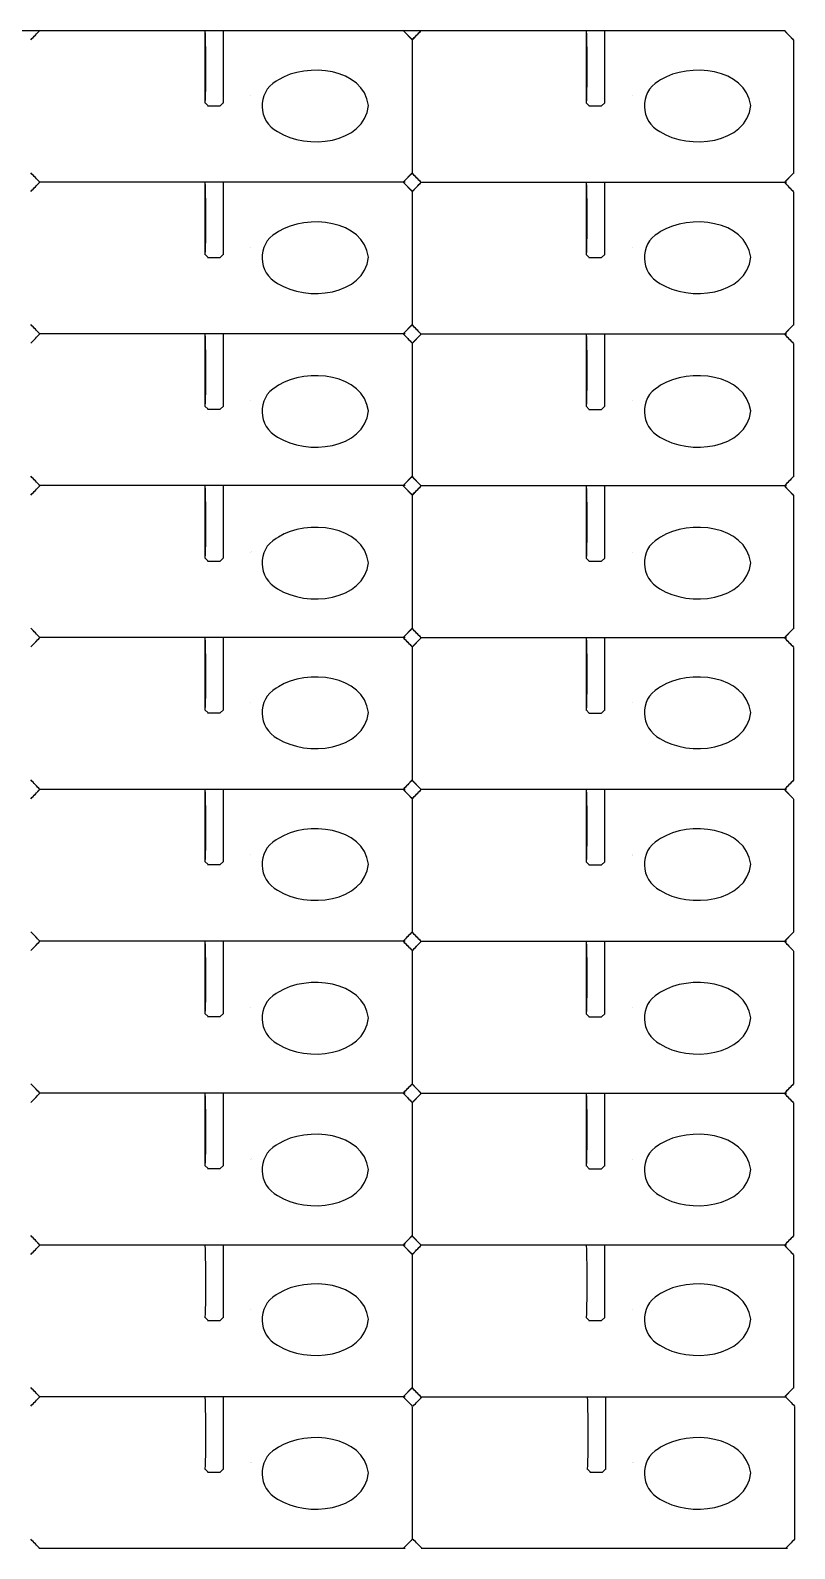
# Model space of a CAD drawing. Extents: x 0 to 600, y 0 to 397.
# Drawn here: x 399.7 to 599.6, y -0.1 to 397.1 of the extents above; entities that cross this region are included whole.
import ezdxf

# ---------------------------------------------------------------- set-up
doc = ezdxf.new("R2010")
doc.units = 0
doc.layers.add('Layer_1', color=7, linetype='CONTINUOUS')

msp = doc.modelspace()

# ---------------------------------------------------------------- linework, layer by layer
at = {"layer": 'Layer_1', "color": 1}
for p, q in [((2.56495, 397.046456), (596.894708, 397.067358)), ((399.743083, 394.662825), (402.164021, 397.127948)), ((497.152083, 397.127948), (499.573021, 394.662825)), ((445.3255, 378.231671), (446.127188, 377.414902)), ((449.344521, 377.414902), (450.148854, 378.231671)), ((402.164021, 357.39494), (399.743083, 359.860062)), ((499.573021, 359.860062), (497.152083, 357.39494)), ((497.694479, 357.39494), (401.894146, 357.39494)), ((399.743083, 76.898242), (402.164021, 79.363365)), ((497.152083, 79.363365), (499.573021, 76.898242)), ((499.488354, 76.837387), (501.909292, 79.30251)), ((499.573021, 76.81675), (499.573021, 42.013987)), ((596.894708, 79.302775), (599.318292, 76.837652)), ((599.318292, 76.75616), (599.318292, 41.953398)), ((445.3255, 60.467087), (446.127188, 59.650319)), ((449.344521, 59.650319), (450.148854, 60.467087)), ((545.070771, 60.406498), (545.872458, 59.589729)), ((549.089792, 59.589729), (549.891479, 60.406498)), ((402.164021, 39.630092), (399.743083, 42.095479)), ((499.573021, 42.095479), (497.152083, 39.630092)), ((501.909292, 39.569502), (499.488354, 42.034625)), ((599.318292, 42.034625), (596.894708, 39.569502)), ((497.694479, 39.630092), (401.894146, 39.630092)), ((597.437104, 39.569502), (501.636771, 39.569502))]:
    msp.add_line(p, q, dxfattribs=at)
at = {"layer": 'Layer_1', "color": 2}
for p, q in [((445.328146, 397.125302), (445.328146, 378.125308)), ((450.148854, 378.125308), (450.148854, 397.125302)), ((499.488354, 394.601971), (501.909292, 397.067094)), ((499.573021, 394.581333), (499.573021, 359.778571)), ((545.073417, 397.064448), (545.073417, 378.064719)), ((549.891479, 378.064719), (549.891479, 397.064712)), ((596.894708, 397.067358), (599.318292, 394.602235)), ((599.318292, 394.520744), (599.318292, 359.717981)), ((446.029292, 377.415167), (449.344521, 377.415167)), ((545.070771, 378.171081), (545.872458, 377.354312)), ((545.774563, 377.354312), (549.089792, 377.354312)), ((549.089792, 377.354312), (549.891479, 378.171081)), ((501.909292, 357.334085), (499.488354, 359.799208)), ((599.318292, 359.799208), (596.894708, 357.334085)), ((399.743083, 354.975325), (402.164021, 357.440448)), ((445.328146, 357.437802), (445.328146, 338.437808)), ((450.148854, 338.437808), (450.148854, 357.437802)), ((497.152083, 357.440448), (499.573021, 354.975325)), ((499.488354, 354.914471), (501.909292, 357.379594)), ((499.573021, 354.893833), (499.573021, 320.091124)), ((597.437104, 357.334085), (501.636771, 357.334085)), ((545.073417, 357.376948), (545.073417, 338.377219)), ((549.891479, 338.377219), (549.891479, 357.377212)), ((596.894708, 357.379858), (599.318292, 354.914735)), ((599.318292, 354.833244), (599.318292, 320.030428)), ((445.3255, 338.544171), (446.127188, 337.727402)), ((446.029292, 337.727667), (449.344521, 337.727667)), ((449.344521, 337.727402), (450.148854, 338.544171)), ((545.070771, 338.483581), (545.872458, 337.666812)), ((545.774563, 337.666812), (549.089792, 337.666812)), ((549.089792, 337.666812), (549.891479, 338.483581)), ((402.164021, 317.707307), (399.743083, 320.172483)), ((499.573021, 320.172483), (497.152083, 317.707334)), ((501.909292, 317.646612), (499.488354, 320.111788)), ((599.318292, 320.111788), (596.894708, 317.646612)), ((497.694479, 317.707307), (401.894146, 317.707307)), ((597.437104, 317.646612), (501.636771, 317.646612))]:
    msp.add_line(p, q, dxfattribs=at)
at = {"layer": 'Layer_1', "color": 4}
for p, q in [((464.521587, 384.176329), (463.960599, 383.801493)), ((564.534087, 384.176329), (563.973099, 383.801493)), ((457.244358, 380.096337), (457.244358, 380.096337)), ((557.256858, 380.096337), (557.256858, 380.096337)), ((464.521587, 344.488829), (463.960599, 344.113993)), ((564.534087, 344.488829), (563.973099, 344.113993)), ((457.244358, 340.408837), (457.244358, 340.408837)), ((557.256858, 340.408837), (557.256858, 340.408837)), ((464.521587, 304.272162), (463.960599, 303.897327)), ((564.534087, 304.272162), (563.973099, 303.897327)), ((457.244358, 300.19217), (457.244358, 300.19217)), ((557.256858, 300.19217), (557.256858, 300.19217)), ((445.328146, 278.009753), (445.328146, 259.009892)), ((450.148854, 259.009892), (450.148854, 278.009938)), ((497.152083, 278.012558), (499.573021, 275.547408)), ((499.488354, 275.486607), (501.909292, 277.951756)), ((499.573021, 275.465917), (499.573021, 240.663154)), ((545.073417, 277.949031), (545.073417, 258.949302)), ((549.891479, 258.949302), (549.891479, 277.949216)), ((596.894708, 277.951862), (599.318292, 275.486686)), ((599.318292, 275.405221), (599.318292, 240.602565)), ((464.521587, 264.584662), (463.960599, 264.209827)), ((564.534087, 264.584662), (563.973099, 264.209827)), ((446.029292, 258.299485), (449.344521, 258.299485)), ((449.344521, 258.299485), (450.148854, 259.116254)), ((457.244358, 260.50467), (457.244358, 260.50467)), ((457.424896, 260.83684), (457.424896, 260.83684)), ((545.070771, 259.055665), (545.872458, 258.238896)), ((545.774563, 258.238896), (549.089792, 258.238896)), ((549.089792, 258.238896), (549.891479, 259.055665)), ((557.256858, 260.50467), (557.256858, 260.50467)), ((501.909292, 238.218669), (499.488354, 240.683792)), ((599.318292, 240.683792), (596.894708, 238.218669)), ((399.743083, 235.83345), (402.164021, 238.298573)), ((445.328146, 238.295662), (445.328146, 219.295933)), ((450.148854, 219.295933), (450.148854, 238.295927)), ((497.152083, 238.298573), (499.573021, 235.83345)), ((499.488354, 235.772596), (501.909292, 238.237719)), ((499.573021, 235.751958), (499.573021, 200.949196)), ((597.437104, 238.218669), (501.636771, 238.218669)), ((545.073417, 238.235073), (545.073417, 219.235344)), ((549.891479, 219.235344), (549.891479, 238.235337)), ((596.894708, 238.237983), (599.318292, 235.77286)), ((599.318292, 235.691369), (599.318292, 200.888606)), ((464.521587, 225.426329), (463.960599, 225.051493)), ((564.534087, 225.426329), (563.973099, 225.051493)), ((445.3255, 219.402296), (446.127188, 218.585527)), ((446.029292, 218.585527), (449.344521, 218.585527)), ((449.344521, 218.585527), (450.148854, 219.402296)), ((457.244358, 221.346337), (457.244358, 221.346337)), ((545.070771, 219.341706), (545.872458, 218.524937)), ((545.774563, 218.524937), (549.089792, 218.524937)), ((549.089792, 218.524937), (549.891479, 219.341706)), ((557.256858, 221.346337), (557.256858, 221.346337)), ((402.164021, 198.565565), (399.743083, 201.030687)), ((499.573021, 201.030687), (497.152083, 198.565565)), ((501.909292, 198.50471), (499.488354, 200.969833)), ((599.318292, 200.969833), (596.894708, 198.50471)), ((497.694479, 198.565565), (401.894146, 198.565565)), ((597.437104, 198.50471), (501.636771, 198.50471)), ((464.521587, 185.738829), (463.960599, 185.363993)), ((564.534087, 185.738829), (563.973099, 185.363993)), ((457.244358, 181.658837), (457.244358, 181.658837)), ((557.256858, 181.658837), (557.256858, 181.658837)), ((464.521587, 145.522162), (463.960599, 145.147327)), ((564.534087, 145.522162), (563.973099, 145.147327)), ((457.244358, 141.44217), (457.244358, 141.44217)), ((557.256858, 141.44217), (557.256858, 141.44217)), ((464.521587, 105.834662), (463.960599, 105.459827)), ((564.534087, 105.834662), (563.973099, 105.459827)), ((457.244358, 101.75467), (457.244358, 101.75467)), ((557.256858, 101.75467), (557.256858, 101.75467)), ((464.521587, 66.676215), (463.960599, 66.301379)), ((564.534087, 66.676215), (563.973099, 66.301379)), ((457.244358, 62.596223), (457.244358, 62.596223)), ((557.256858, 62.596223), (557.256858, 62.596223)), ((464.521587, 26.459662), (463.960599, 26.084827)), ((564.534087, 26.459662), (563.973099, 26.084827)), ((457.244358, 22.37967), (457.244358, 22.37967)), ((557.256858, 22.37967), (557.256858, 22.37967))]:
    msp.add_line(p, q, dxfattribs=at)
at = {"layer": 'Layer_1', "color": 5}
for p, q in [((445.325791, 378.231761), (446.128325, 377.414947)), ((449.345315, 377.414947), (450.147849, 378.231761)), ((545.070004, 378.171063), (545.872538, 377.354249)), ((549.089527, 377.354249), (549.892061, 378.171063)), ((445.325791, 338.544261), (446.128325, 337.727447)), ((449.345315, 337.727447), (450.147849, 338.544261)), ((545.070004, 338.483563), (545.872538, 337.666749)), ((549.089527, 337.666749), (549.892061, 338.483563)), ((445.325791, 298.856761), (446.128325, 298.039947)), ((449.345315, 298.039947), (450.147849, 298.856761)), ((545.070004, 298.796063), (545.872538, 297.979249)), ((549.089527, 297.979249), (549.892061, 298.796063)), ((445.325791, 259.116331), (446.128325, 258.299517)), ((449.345315, 258.299517), (450.147849, 259.116331)), ((457.42389, 260.836911), (457.42389, 260.836911)), ((545.070004, 259.055633), (545.872538, 258.238819)), ((549.089527, 258.238819), (549.892061, 259.055633)), ((445.325791, 219.402373), (446.128325, 218.585559)), ((449.345315, 218.585559), (450.147849, 219.402373)), ((545.070004, 219.341674), (545.872538, 218.524861)), ((549.089527, 218.524861), (549.892061, 219.341674)), ((399.743083, 196.119492), (402.164021, 198.584615)), ((445.328146, 198.581704), (445.328146, 179.581975)), ((450.148854, 179.581975), (450.148854, 198.581969)), ((497.152083, 198.584615), (499.573021, 196.119492)), ((499.488354, 196.058637), (501.909292, 198.52376)), ((499.573021, 196.038), (499.573021, 161.235237)), ((545.073417, 198.521115), (545.073417, 179.521385)), ((549.891479, 179.521385), (549.891479, 198.521379)), ((596.894708, 198.524025), (599.318292, 196.058902)), ((599.318292, 195.97741), (599.318292, 161.174648)), ((445.3255, 179.688337), (446.127188, 178.871569)), ((445.325791, 179.688414), (446.128325, 178.8716)), ((446.029292, 178.871569), (449.344521, 178.871569)), ((449.344521, 178.871569), (450.148854, 179.688337)), ((449.345315, 178.8716), (450.147849, 179.688414)), ((545.070004, 179.627716), (545.872538, 178.810902)), ((545.070771, 179.627748), (545.872458, 178.810979)), ((545.774563, 178.810979), (549.089792, 178.810979)), ((549.089527, 178.810902), (549.892061, 179.627716)), ((549.089792, 178.810979), (549.891479, 179.627748)), ((557.167521, 181.348333), (557.167521, 181.348333)), ((557.168103, 181.348296), (557.168103, 181.348296)), ((402.164021, 158.851606), (399.743083, 161.316729)), ((499.573021, 161.316729), (497.152083, 158.851606)), ((501.909292, 158.790752), (499.488354, 161.255875)), ((599.318292, 161.255875), (596.894708, 158.790752)), ((399.743083, 156.379075), (402.164021, 158.844198)), ((497.694479, 158.851606), (401.894146, 158.851606)), ((597.437104, 158.790752), (501.636771, 158.790752)), ((445.325791, 139.947998), (446.128325, 139.131184)), ((449.345315, 139.131184), (450.147849, 139.947998)), ((545.070004, 139.887299), (545.872538, 139.070486)), ((549.089527, 139.070486), (549.892061, 139.887299)), ((402.164021, 119.110925), (399.743083, 121.576312)), ((499.573021, 121.576312), (497.152083, 119.110925)), ((497.694479, 119.110925), (401.894146, 119.110925)), ((445.325791, 100.207568), (446.128325, 99.390754)), ((449.345315, 99.390754), (450.147849, 100.207568)), ((457.42389, 101.928148), (457.42389, 101.928148)), ((545.070004, 100.146872), (545.872538, 99.330059)), ((549.089527, 99.330059), (549.892061, 100.146872)), ((445.325791, 60.467151), (446.128325, 59.650337)), ((449.345315, 59.650337), (450.147849, 60.467151)), ((545.070004, 60.406456), (545.872538, 59.589642)), ((549.089527, 59.589642), (549.892061, 60.406456)), ((445.325796, 20.779677), (446.128323, 19.962864)), ((449.345325, 19.962864), (450.147849, 20.779677)), ((457.423893, 22.500258), (457.423893, 22.500258)), ((545.338296, 20.779677), (546.140823, 19.962864)), ((549.357825, 19.962864), (550.160349, 20.779677)), ((557.436393, 22.500258), (557.436393, 22.500258))]:
    msp.add_line(p, q, dxfattribs=at)
at = {"layer": 'Layer_1', "color": 3}
for p, q in [((399.743083, 315.287719), (402.164021, 317.752895)), ((445.328146, 317.75017), (445.328146, 298.750353)), ((450.148854, 298.750353), (450.148854, 317.750355)), ((497.152083, 317.753001), (499.573021, 315.287825)), ((499.488354, 315.227024), (501.909292, 317.6922)), ((499.573021, 315.20636), (499.573021, 280.403624)), ((545.073417, 317.689474), (545.073417, 298.689655)), ((549.891479, 298.689655), (549.891479, 317.68966)), ((596.894708, 317.692305), (599.318292, 315.22713)), ((599.318292, 315.145664), (599.318292, 280.342928)), ((445.3255, 298.856761), (446.127188, 298.039947)), ((446.029292, 298.040042), (449.344521, 298.040042)), ((449.344521, 298.039947), (450.148854, 298.856761)), ((545.070771, 298.796063), (545.872458, 297.979249)), ((545.774563, 297.979344), (549.089792, 297.979344)), ((549.089792, 297.979249), (549.891479, 298.796063)), ((402.164021, 278.019807), (399.743083, 280.484983)), ((499.573021, 280.484983), (497.152083, 278.019807)), ((501.909292, 277.959112), (499.488354, 280.424288)), ((599.318292, 280.424288), (596.894708, 277.959112)), ((399.743083, 275.547303), (402.164021, 278.012478)), ((497.694479, 278.019807), (401.894146, 278.019807)), ((597.437104, 277.959112), (501.636771, 277.959112)), ((445.3255, 259.116254), (446.127188, 258.299485)), ((402.164021, 238.279523), (399.743083, 240.744646)), ((499.573021, 240.744646), (497.152083, 238.279258)), ((497.694479, 238.279523), (401.894146, 238.279523))]:
    msp.add_line(p, q, dxfattribs=at)
at = {"layer": 'Layer_1', "color": 6}
for p, q in [((445.328146, 158.841287), (445.328146, 139.841558)), ((450.148854, 139.841558), (450.148854, 158.841552)), ((497.152083, 158.844198), (499.573021, 156.379075)), ((499.488354, 156.318221), (501.909292, 158.783344)), ((499.573021, 156.297583), (499.573021, 121.494821)), ((545.073417, 158.780698), (545.073417, 139.780969)), ((549.891479, 139.780969), (549.891479, 158.780962)), ((596.894708, 158.783608), (599.318292, 156.318485)), ((599.318292, 156.236994), (599.318292, 121.434231)), ((445.3255, 139.947921), (446.127188, 139.131152)), ((446.029292, 139.131152), (449.344521, 139.131152)), ((449.344521, 139.131152), (450.148854, 139.947921)), ((545.070771, 139.887331), (545.872458, 139.070562)), ((545.774563, 139.070562), (549.089792, 139.070562)), ((549.089792, 139.070562), (549.891479, 139.887331)), ((501.909292, 119.050335), (499.488354, 121.515458)), ((599.318292, 121.515458), (596.894708, 119.050335)), ((399.743083, 116.638658), (402.164021, 119.103781)), ((445.328146, 119.100871), (445.328146, 100.101142)), ((450.148854, 100.101142), (450.148854, 119.101135)), ((497.152083, 119.103781), (499.573021, 116.638658)), ((499.488354, 116.577804), (501.909292, 119.042927)), ((499.573021, 116.557167), (499.573021, 81.754404)), ((597.437104, 119.050335), (501.636771, 119.050335)), ((545.073417, 119.040281), (545.073417, 100.040552)), ((549.891479, 100.040552), (549.891479, 119.040546)), ((596.894708, 119.043192), (599.318292, 116.578069)), ((599.318292, 116.496577), (599.318292, 81.693815)), ((445.3255, 100.207504), (446.127188, 99.390735)), ((446.029292, 99.390735), (449.344521, 99.390735)), ((449.344521, 99.390735), (450.148854, 100.207504)), ((457.424896, 101.92809), (457.424896, 101.92809)), ((545.070771, 100.146915), (545.872458, 99.330146)), ((545.774563, 99.330146), (549.089792, 99.330146)), ((549.089792, 99.330146), (549.891479, 100.146915)), ((402.164021, 79.370508), (399.743083, 81.835896)), ((499.573021, 81.835896), (497.152083, 79.370508)), ((501.909292, 79.309919), (499.488354, 81.775042)), ((599.318292, 81.775042), (596.894708, 79.309919)), ((497.694479, 79.370508), (401.894146, 79.370508)), ((597.437104, 79.309919), (501.636771, 79.309919))]:
    msp.add_line(p, q, dxfattribs=at)
at = {"layer": 'Layer_1', "color": 5}
for points in [[(2.56495, 397.046525), (200.675214, 397.053457), (398.785477, 397.060363), (596.89574, 397.067295)], [(399.743242, 394.662724), (400.550592, 395.484449), (401.357915, 396.306173), (402.165264, 397.127898)], [(445.329072, 397.125172), (445.519995, 390.794119), (445.571695, 384.455898), (445.329072, 378.125353)], [(450.147849, 378.125353), (450.147849, 384.458687), (450.147849, 390.792021), (450.147849, 397.125355)], [(497.151528, 397.128001), (497.958877, 396.306276), (498.766227, 395.484552), (499.573576, 394.662828)], [(499.487455, 394.602026), (500.294804, 395.423751), (501.102154, 396.245475), (501.909503, 397.0672)], [(499.573471, 394.581352), (499.573471, 382.980442), (499.573471, 371.379531), (499.573471, 359.778621)], [(545.073284, 397.064474), (545.264208, 390.733421), (545.315907, 384.3952), (545.073284, 378.064655)], [(549.892061, 378.064655), (549.892061, 384.397989), (549.892061, 390.731323), (549.892061, 397.064657)], [(596.89574, 397.067303), (597.70309, 396.245578), (598.510439, 395.423854), (599.317789, 394.60213)], [(599.317683, 394.520654), (599.317683, 382.919744), (599.317683, 371.318833), (599.317683, 359.717923)], [(446.029186, 377.415042), (447.134562, 377.415042), (448.239938, 377.415042), (449.345315, 377.415042)], [(545.773398, 377.354344), (546.878775, 377.354344), (547.984151, 377.354344), (549.089527, 377.354344)], [(402.165264, 357.394821), (401.357915, 358.216545), (400.550592, 359.038269), (399.743242, 359.859994)], [(499.573576, 359.859994), (498.766227, 359.038269), (497.958877, 358.216545), (497.151528, 357.394821)], [(501.909503, 357.334122), (501.102154, 358.155847), (500.294804, 358.977571), (499.487455, 359.799296)], [(599.317789, 359.799296), (598.510439, 358.977571), (597.70309, 358.155847), (596.89574, 357.334122)], [(399.743242, 354.975224), (400.550592, 355.796949), (401.357915, 356.618673), (402.165264, 357.440398)], [(497.693183, 357.394821), (465.759853, 357.394821), (433.826523, 357.394821), (401.893193, 357.394821)], [(445.329072, 357.437672), (445.519995, 351.106619), (445.571695, 344.768398), (445.329072, 338.437853)], [(450.147849, 338.437853), (450.147849, 344.771187), (450.147849, 351.104521), (450.147849, 357.437855)], [(497.151528, 357.440501), (497.958877, 356.618776), (498.766227, 355.797052), (499.573576, 354.975328)], [(499.487455, 354.914526), (500.294804, 355.736251), (501.102154, 356.557975), (501.909503, 357.3797)], [(499.573471, 354.893852), (499.573471, 343.292942), (499.573471, 331.692031), (499.573471, 320.091121)], [(597.437395, 357.334122), (565.504065, 357.334122), (533.570736, 357.334122), (501.637406, 357.334122)], [(545.073284, 357.376974), (545.264208, 351.045921), (545.315907, 344.7077), (545.073284, 338.377155)], [(549.892061, 338.377155), (549.892061, 344.710489), (549.892061, 351.043823), (549.892061, 357.377157)], [(596.89574, 357.379803), (597.70309, 356.558078), (598.510439, 355.736354), (599.317789, 354.91463)], [(599.317683, 354.833154), (599.317683, 343.232244), (599.317683, 331.631333), (599.317683, 320.030423)], [(446.029186, 337.727542), (447.134562, 337.727542), (448.239938, 337.727542), (449.345315, 337.727542)], [(545.773398, 337.666844), (546.878775, 337.666844), (547.984151, 337.666844), (549.089527, 337.666844)], [(402.165264, 317.707321), (401.357915, 318.529045), (400.550592, 319.350769), (399.743242, 320.172494)], [(399.743242, 315.287724), (400.550592, 316.109449), (401.357915, 316.931173), (402.165264, 317.752898)], [(445.329072, 317.750172), (445.519995, 311.419119), (445.571695, 305.080899), (445.329072, 298.750353)], [(450.147849, 298.750353), (450.147849, 305.083687), (450.147849, 311.417021), (450.147849, 317.750355)], [(499.573576, 320.172494), (498.766227, 319.350769), (497.958877, 318.529045), (497.151528, 317.707321)], [(497.151528, 317.753001), (497.958877, 316.931276), (498.766227, 316.109552), (499.573576, 315.287828)], [(501.909503, 317.646622), (501.102154, 318.468347), (500.294804, 319.290071), (499.487455, 320.111796)], [(599.317789, 320.111796), (598.510439, 319.290071), (597.70309, 318.468347), (596.89574, 317.646622)], [(497.693183, 317.707321), (465.759853, 317.707321), (433.826523, 317.707321), (401.893193, 317.707321)], [(499.487455, 315.227026), (500.294804, 316.048751), (501.102154, 316.870475), (501.909503, 317.6922)], [(499.573471, 315.206352), (499.573471, 303.605442), (499.573471, 292.004531), (499.573471, 280.403621)], [(597.437395, 317.646622), (565.504065, 317.646622), (533.570736, 317.646622), (501.637406, 317.646622)], [(545.073284, 317.689474), (545.264208, 311.358421), (545.315907, 305.020201), (545.073284, 298.689655)], [(549.892061, 298.689655), (549.892061, 305.022989), (549.892061, 311.356323), (549.892061, 317.689657)], [(596.89574, 317.692303), (597.70309, 316.870578), (598.510439, 316.048854), (599.317789, 315.22713)], [(599.317683, 315.145654), (599.317683, 303.544744), (599.317683, 291.943833), (599.317683, 280.342923)], [(446.029186, 298.040042), (447.134562, 298.040042), (448.239938, 298.040042), (449.345315, 298.040042)], [(545.773398, 297.979344), (546.878775, 297.979344), (547.984151, 297.979344), (549.089527, 297.979344)], [(402.165264, 278.019821), (401.357915, 278.841545), (400.550592, 279.663269), (399.743242, 280.484994)], [(499.573576, 280.484994), (498.766227, 279.663269), (497.958877, 278.841545), (497.151528, 278.019821)], [(501.909503, 277.959122), (501.102154, 278.780847), (500.294804, 279.602571), (499.487455, 280.424296)], [(599.317789, 280.424296), (598.510439, 279.602571), (597.70309, 278.780847), (596.89574, 277.959122)], [(399.743242, 275.547295), (400.550592, 276.369019), (401.357915, 277.190743), (402.165264, 278.012468)], [(497.693183, 278.019821), (465.759853, 278.019821), (433.826523, 278.019821), (401.893193, 278.019821)], [(445.329072, 278.009743), (445.519995, 271.678689), (445.571695, 265.340469), (445.329072, 259.009923)], [(450.147849, 259.009923), (450.147849, 265.343257), (450.147849, 271.676591), (450.147849, 278.009925)], [(497.151528, 278.012571), (497.958877, 277.190847), (498.766227, 276.369122), (499.573576, 275.547398)], [(499.487455, 275.486596), (500.294804, 276.308321), (501.102154, 277.130045), (501.909503, 277.95177)], [(499.573471, 275.465922), (499.573471, 263.865012), (499.573471, 252.264101), (499.573471, 240.663191)], [(597.437395, 277.959122), (565.504065, 277.959122), (533.570736, 277.959122), (501.637406, 277.959122)], [(545.073284, 277.949044), (545.264208, 271.617991), (545.315907, 265.279771), (545.073284, 258.949225)], [(549.892061, 258.949225), (549.892061, 265.282559), (549.892061, 271.615893), (549.892061, 277.949227)], [(596.89574, 277.951873), (597.70309, 277.130148), (598.510439, 276.308424), (599.317789, 275.4867)], [(599.317683, 275.405224), (599.317683, 263.804314), (599.317683, 252.203403), (599.317683, 240.602493)], [(446.029186, 258.299612), (447.134562, 258.299612), (448.239938, 258.299612), (449.345315, 258.299612)], [(545.773398, 258.238914), (546.878775, 258.238914), (547.984151, 258.238914), (549.089527, 258.238914)], [(402.165264, 238.279391), (401.357915, 239.101115), (400.550592, 239.922839), (399.743242, 240.744564)], [(499.573576, 240.744564), (498.766227, 239.922839), (497.958877, 239.101115), (497.151528, 238.279391)], [(501.909503, 238.218693), (501.102154, 239.040417), (500.294804, 239.862141), (499.487455, 240.683866)], [(599.317789, 240.683866), (598.510439, 239.862141), (597.70309, 239.040417), (596.89574, 238.218693)], [(399.743242, 235.833336), (400.550592, 236.655061), (401.357915, 237.476785), (402.165264, 238.298509)], [(497.693183, 238.279391), (465.759853, 238.279391), (433.826523, 238.279391), (401.893193, 238.279391)], [(445.329072, 238.295784), (445.519995, 231.964731), (445.571695, 225.62651), (445.329072, 219.295965)], [(450.147849, 219.295965), (450.147849, 225.629299), (450.147849, 231.962633), (450.147849, 238.295967)], [(497.151528, 238.298613), (497.958877, 237.476888), (498.766227, 236.655164), (499.573576, 235.833439)], [(499.487455, 235.772638), (500.294804, 236.594363), (501.102154, 237.416087), (501.909503, 238.237811)], [(499.573471, 235.751964), (499.573471, 224.151053), (499.573471, 212.550143), (499.573471, 200.949233)], [(597.437395, 238.218693), (565.504065, 238.218693), (533.570736, 238.218693), (501.637406, 238.218693)], [(545.073284, 238.235086), (545.264208, 231.904033), (545.315907, 225.565812), (545.073284, 219.235267)], [(549.892061, 219.235267), (549.892061, 225.568601), (549.892061, 231.901935), (549.892061, 238.235269)], [(596.89574, 238.237915), (597.70309, 237.41619), (598.510439, 236.594466), (599.317789, 235.772741)], [(599.317683, 235.691266), (599.317683, 224.090355), (599.317683, 212.489445), (599.317683, 200.888535)], [(446.029186, 218.585654), (447.134562, 218.585654), (448.239938, 218.585654), (449.345315, 218.585654)], [(545.773398, 218.524956), (546.878775, 218.524956), (547.984151, 218.524956), (549.089527, 218.524956)], [(402.165264, 198.565432), (401.357915, 199.387157), (400.550592, 200.208881), (399.743242, 201.030605)], [(499.573576, 201.030605), (498.766227, 200.208881), (497.958877, 199.387157), (497.151528, 198.565432)], [(501.909503, 198.504734), (501.102154, 199.326459), (500.294804, 200.148183), (499.487455, 200.969907)], [(599.317789, 200.969907), (598.510439, 200.148183), (597.70309, 199.326459), (596.89574, 198.504734)], [(399.743242, 196.119378), (400.550592, 196.941102), (401.357915, 197.762827), (402.165264, 198.584551)], [(497.693183, 198.565432), (465.759853, 198.565432), (433.826523, 198.565432), (401.893193, 198.565432)], [(445.329072, 198.581826), (445.519995, 192.250773), (445.571695, 185.912552), (445.329072, 179.582007)], [(450.147849, 179.582007), (450.147849, 185.915341), (450.147849, 192.248675), (450.147849, 198.582008)], [(497.151528, 198.584654), (497.958877, 197.76293), (498.766227, 196.941205), (499.573576, 196.119481)], [(499.487455, 196.05868), (500.294804, 196.880404), (501.102154, 197.702129), (501.909503, 198.523853)], [(499.573471, 196.038005), (499.573471, 184.437095), (499.573471, 172.836185), (499.573471, 161.235275)], [(597.437395, 198.504734), (565.504065, 198.504734), (533.570736, 198.504734), (501.637406, 198.504734)], [(545.073284, 198.521128), (545.264208, 192.190075), (545.315907, 185.851854), (545.073284, 179.521309)], [(549.892061, 179.521309), (549.892061, 185.854643), (549.892061, 192.187976), (549.892061, 198.52131)], [(596.89574, 198.523956), (597.70309, 197.702232), (598.510439, 196.880507), (599.317789, 196.058783)], [(599.317683, 195.977307), (599.317683, 184.376397), (599.317683, 172.775487), (599.317683, 161.174576)], [(446.029186, 178.871696), (447.134562, 178.871696), (448.239938, 178.871696), (449.345315, 178.871696)], [(545.773398, 178.810998), (546.878775, 178.810998), (547.984151, 178.810998), (549.089527, 178.810998)], [(402.165264, 158.851474), (401.357915, 159.673198), (400.550592, 160.494923), (399.743242, 161.316647)], [(499.573576, 161.316647), (498.766227, 160.494923), (497.958877, 159.673198), (497.151528, 158.851474)], [(501.909503, 158.790776), (501.102154, 159.6125), (500.294804, 160.434225), (499.487455, 161.255949)], [(599.317789, 161.255949), (598.510439, 160.434225), (597.70309, 159.6125), (596.89574, 158.790776)], [(399.743242, 156.378961), (400.550592, 157.200686), (401.357915, 158.02241), (402.165264, 158.844134)], [(497.693183, 158.851474), (465.759853, 158.851474), (433.826523, 158.851474), (401.893193, 158.851474)], [(445.329072, 158.841409), (445.519995, 152.510356), (445.571695, 146.172135), (445.329072, 139.84159)], [(450.147849, 139.84159), (450.147849, 146.174924), (450.147849, 152.508258), (450.147849, 158.841592)], [(497.151528, 158.844238), (497.958877, 158.022513), (498.766227, 157.200789), (499.573576, 156.379064)], [(499.487455, 156.318263), (500.294804, 157.139988), (501.102154, 157.961712), (501.909503, 158.783436)], [(499.573471, 156.297589), (499.573471, 144.696678), (499.573471, 133.095768), (499.573471, 121.494858)], [(597.437395, 158.790776), (565.504065, 158.790776), (533.570736, 158.790776), (501.637406, 158.790776)], [(545.073284, 158.780711), (545.264208, 152.449658), (545.315907, 146.111437), (545.073284, 139.780892)], [(549.892061, 139.780892), (549.892061, 146.114226), (549.892061, 152.44756), (549.892061, 158.780894)], [(596.89574, 158.78354), (597.70309, 157.961815), (598.510439, 157.140091), (599.317789, 156.318366)], [(599.317683, 156.236891), (599.317683, 144.63598), (599.317683, 133.03507), (599.317683, 121.43416)], [(446.029186, 139.131279), (447.134562, 139.131279), (448.239938, 139.131279), (449.345315, 139.131279)], [(545.773398, 139.070581), (546.878775, 139.070581), (547.984151, 139.070581), (549.089527, 139.070581)], [(402.165264, 119.111057), (401.357915, 119.932782), (400.550592, 120.754506), (399.743242, 121.57623)], [(499.573576, 121.57623), (498.766227, 120.754506), (497.958877, 119.932782), (497.151528, 119.111057)], [(501.909503, 119.050359), (501.102154, 119.872084), (500.294804, 120.693808), (499.487455, 121.515532)], [(599.317789, 121.515532), (598.510439, 120.693808), (597.70309, 119.872084), (596.89574, 119.050359)], [(399.743242, 116.638531), (400.550592, 117.460256), (401.357915, 118.28198), (402.165264, 119.103705)], [(497.693183, 119.111057), (465.759853, 119.111057), (433.826523, 119.111057), (401.893193, 119.111057)], [(445.329072, 119.100979), (445.519995, 112.769926), (445.571695, 106.431705), (445.329072, 100.10116)], [(450.147849, 100.10116), (450.147849, 106.434494), (450.147849, 112.767828), (450.147849, 119.101162)], [(497.151528, 119.103808), (497.958877, 118.282083), (498.766227, 117.460359), (499.573576, 116.638635)], [(499.487455, 116.577836), (500.294804, 117.39956), (501.102154, 118.221285), (501.909503, 119.043009)], [(499.573471, 116.557159), (499.573471, 104.956248), (499.573471, 93.355338), (499.573471, 81.754428)], [(597.437395, 119.050359), (565.504065, 119.050359), (533.570736, 119.050359), (501.637406, 119.050359)], [(545.073284, 119.040284), (545.264208, 112.709231), (545.315907, 106.37101), (545.073284, 100.040465)], [(549.892061, 100.040465), (549.892061, 106.373799), (549.892061, 112.707133), (549.892061, 119.040466)], [(596.89574, 119.043112), (597.70309, 118.221388), (598.510439, 117.399663), (599.317789, 116.577939)], [(599.317683, 116.496463), (599.317683, 104.895553), (599.317683, 93.294643), (599.317683, 81.693733)], [(446.029186, 99.390849), (447.134562, 99.390849), (448.239938, 99.390849), (449.345315, 99.390849)], [(545.773398, 99.330154), (546.878775, 99.330154), (547.984151, 99.330154), (549.089527, 99.330154)], [(402.165264, 79.370627), (401.357915, 80.192352), (400.550592, 81.014076), (399.743242, 81.835801)], [(499.573576, 81.835801), (498.766227, 81.014076), (497.958877, 80.192352), (497.151528, 79.370627)], [(501.909503, 79.309932), (501.102154, 80.131656), (500.294804, 80.953381), (499.487455, 81.775105)], [(599.317789, 81.775105), (598.510439, 80.953381), (597.70309, 80.131656), (596.89574, 79.309932)], [(399.743242, 76.898115), (400.550592, 77.719839), (401.357915, 78.541563), (402.165264, 79.363288)], [(497.693183, 79.370627), (465.759853, 79.370627), (433.826523, 79.370627), (401.893193, 79.370627)], [(445.329077, 79.360589), (445.519998, 73.029536), (445.571703, 66.691315), (445.329077, 60.36077)], [(450.147849, 60.36077), (450.147849, 66.694104), (450.147849, 73.027438), (450.147849, 79.360772)], [(497.151528, 79.363391), (497.958877, 78.541667), (498.766227, 77.719942), (499.573576, 76.898218)], [(499.487455, 76.837419), (500.294804, 77.659144), (501.102154, 78.480868), (501.909503, 79.302592)], [(499.573471, 76.816742), (499.573471, 65.215832), (499.573471, 53.614922), (499.573471, 42.014011)], [(597.437395, 79.309932), (565.504065, 79.309932), (533.570736, 79.309932), (501.637406, 79.309932)], [(545.074348, 79.299735), (545.265269, 72.968682), (545.316974, 66.630461), (545.074348, 60.299916)], [(549.89312, 60.299916), (549.89312, 66.63325), (549.89312, 72.966584), (549.89312, 79.299917)], [(596.89574, 79.302696), (597.70309, 78.480971), (598.510439, 77.659247), (599.317789, 76.837522)], [(599.317683, 76.756047), (599.317683, 65.155136), (599.317683, 53.554226), (599.317683, 41.953316)], [(446.029191, 59.650459), (447.13457, 59.650459), (448.239946, 59.650459), (449.345325, 59.650459)], [(545.774462, 59.589605), (546.879841, 59.589605), (547.985217, 59.589605), (549.090596, 59.589605)], [(402.165264, 39.630211), (401.357915, 40.451935), (400.550592, 41.27366), (399.743242, 42.095384)], [(499.573576, 42.095384), (498.766227, 41.27366), (497.958877, 40.451935), (497.151528, 39.630211)], [(501.909503, 39.569515), (501.102154, 40.39124), (500.294804, 41.212964), (499.487455, 42.034688)], [(599.317789, 42.034688), (598.510439, 41.212964), (597.70309, 40.39124), (596.89574, 39.569515)], [(399.743242, 37.210641), (400.550586, 38.032366), (401.357933, 38.85409), (402.165278, 39.675814)], [(497.693183, 39.630211), (465.759853, 39.630211), (433.826523, 39.630211), (401.893193, 39.630211)], [(445.329077, 39.673089), (445.519998, 33.342036), (445.571703, 27.003815), (445.329077, 20.67327)], [(450.147849, 20.67327), (450.147849, 27.006604), (450.147849, 33.339938), (450.147849, 39.673272)], [(497.151528, 39.675917), (497.958877, 38.854193), (498.766227, 38.032469), (499.573576, 37.210744)], [(499.573471, 37.129269), (499.573471, 25.528358), (499.573471, 13.927448), (499.573471, 2.326538)], [(499.755742, 37.210641), (500.563086, 38.032366), (501.370433, 38.85409), (502.177778, 39.675814)], [(597.437395, 39.569515), (565.504065, 39.569515), (533.570736, 39.569515), (501.637406, 39.569515)], [(545.341577, 39.673089), (545.532498, 33.342036), (545.584203, 27.003815), (545.341577, 20.67327)], [(550.160349, 20.67327), (550.160349, 27.006604), (550.160349, 33.339938), (550.160349, 39.673272)], [(597.164028, 39.675917), (597.971377, 38.854193), (598.778727, 38.032469), (599.586076, 37.210744)], [(599.585971, 37.129269), (599.585971, 25.528358), (599.585971, 13.927448), (599.585971, 2.326538)], [(446.029191, 19.962959), (447.13457, 19.962959), (448.239946, 19.962959), (449.345325, 19.962959)], [(546.041691, 19.962959), (547.14707, 19.962959), (548.252446, 19.962959), (549.357825, 19.962959)], [(402.165278, -0.057263), (401.357933, 0.764462), (400.550586, 1.586186), (399.743242, 2.40791)], [(499.573576, 2.40791), (498.766227, 1.586186), (497.958877, 0.764462), (497.151528, -0.057263)], [(502.177778, -0.057263), (501.370433, 0.764462), (500.563086, 1.586186), (499.755742, 2.40791)], [(599.586076, 2.40791), (598.778727, 1.586186), (597.971377, 0.764462), (597.164028, -0.057263)], [(497.693183, -0.057263), (465.759853, -0.057263), (433.826518, -0.057263), (401.893185, -0.057263)], [(597.705683, -0.057263), (565.772353, -0.057263), (533.839018, -0.057263), (501.905685, -0.057263)]]:
    msp.add_open_spline(points, degree=3, dxfattribs=at)
at = {"layer": 'Layer_1', "color": 4}
for points in [[(488.09415, 377.458238), (486.812016, 387.237803), (472.054943, 388.865633), (464.521587, 384.176329)], [(588.10665, 377.458238), (586.824516, 387.237803), (572.067443, 388.865633), (564.534087, 384.176329)], [(463.960599, 383.801493), (458.827307, 380.920245), (459.128829, 373.303268), (464.332225, 370.632809)], [(563.973099, 383.801493), (558.839807, 380.920245), (559.141329, 373.303268), (564.344725, 370.632809)], [(464.332225, 370.632809), (471.922472, 365.717276), (487.050634, 367.432272), (488.09415, 377.458238)], [(564.344725, 370.632809), (571.934972, 365.717276), (587.063134, 367.432272), (588.10665, 377.458238)], [(488.09415, 337.770738), (486.812016, 347.550303), (472.054943, 349.178133), (464.521587, 344.488829)], [(588.10665, 337.770738), (586.824516, 347.550303), (572.067443, 349.178133), (564.534087, 344.488829)], [(463.960599, 344.113993), (458.827307, 341.232745), (459.128829, 333.615768), (464.332225, 330.945309)], [(563.973099, 344.113993), (558.839807, 341.232745), (559.141329, 333.615768), (564.344725, 330.945309)], [(464.332225, 330.945309), (471.922472, 326.029776), (487.050634, 327.744772), (488.09415, 337.770738)], [(564.344725, 330.945309), (571.934972, 326.029776), (587.063134, 327.744772), (588.10665, 337.770738)], [(488.09415, 297.554071), (486.812016, 307.333637), (472.054943, 308.961467), (464.521587, 304.272162)], [(588.10665, 297.554071), (586.824516, 307.333637), (572.067443, 308.961467), (564.534087, 304.272162)], [(463.960599, 303.897327), (458.827307, 301.016079), (459.128829, 293.399102), (464.332225, 290.728643)], [(563.973099, 303.897327), (558.839807, 301.016079), (559.141329, 293.399102), (564.344725, 290.728643)], [(464.332225, 290.728643), (471.922472, 285.813109), (487.050634, 287.528105), (488.09415, 297.554071)], [(564.344725, 290.728643), (571.934972, 285.813109), (587.063134, 287.528105), (588.10665, 297.554071)], [(488.09415, 257.866571), (486.812016, 267.646137), (472.054943, 269.273967), (464.521587, 264.584662)], [(588.10665, 257.866571), (586.824516, 267.646137), (572.067443, 269.273967), (564.534087, 264.584662)], [(463.960599, 264.209827), (458.827307, 261.328579), (459.128829, 253.711602), (464.332225, 251.041143)], [(563.973099, 264.209827), (558.839807, 261.328579), (559.141329, 253.711602), (564.344725, 251.041143)], [(464.332225, 251.041143), (471.922472, 246.125609), (487.050634, 247.840605), (488.09415, 257.866571)], [(564.344725, 251.041143), (571.934972, 246.125609), (587.063134, 247.840605), (588.10665, 257.866571)], [(488.09415, 218.708238), (486.812016, 228.487803), (472.054943, 230.115633), (464.521587, 225.426329)], [(588.10665, 218.708238), (586.824516, 228.487803), (572.067443, 230.115633), (564.534087, 225.426329)], [(463.960599, 225.051493), (458.827307, 222.170245), (459.128829, 214.553268), (464.332225, 211.882809)], [(563.973099, 225.051493), (558.839807, 222.170245), (559.141329, 214.553268), (564.344725, 211.882809)], [(464.332225, 211.882809), (471.922472, 206.967276), (487.050634, 208.682272), (488.09415, 218.708238)], [(564.344725, 211.882809), (571.934972, 206.967276), (587.063134, 208.682272), (588.10665, 218.708238)], [(488.09415, 179.020738), (486.812016, 188.800303), (472.054943, 190.428133), (464.521587, 185.738829)], [(588.10665, 179.020738), (586.824516, 188.800303), (572.067443, 190.428133), (564.534087, 185.738829)], [(463.960599, 185.363993), (458.827307, 182.482745), (459.128829, 174.865768), (464.332225, 172.195309)], [(563.973099, 185.363993), (558.839807, 182.482745), (559.141329, 174.865768), (564.344725, 172.195309)], [(464.332225, 172.195309), (471.922472, 167.279776), (487.050634, 168.994772), (488.09415, 179.020738)], [(564.344725, 172.195309), (571.934972, 167.279776), (587.063134, 168.994772), (588.10665, 179.020738)], [(488.09415, 138.804071), (486.812016, 148.583637), (472.054943, 150.211467), (464.521587, 145.522162)], [(588.10665, 138.804071), (586.824516, 148.583637), (572.067443, 150.211467), (564.534087, 145.522162)], [(463.960599, 145.147327), (458.827307, 142.266079), (459.128829, 134.649102), (464.332225, 131.978643)], [(563.973099, 145.147327), (558.839807, 142.266079), (559.141329, 134.649102), (564.344725, 131.978643)], [(464.332225, 131.978643), (471.922472, 127.063109), (487.050634, 128.778105), (488.09415, 138.804071)], [(564.344725, 131.978643), (571.934972, 127.063109), (587.063134, 128.778105), (588.10665, 138.804071)], [(488.09415, 99.116571), (486.812016, 108.896137), (472.054943, 110.523967), (464.521587, 105.834662)], [(588.10665, 99.116571), (586.824516, 108.896137), (572.067443, 110.523967), (564.534087, 105.834662)], [(463.960599, 105.459827), (458.827307, 102.578579), (459.128829, 94.961602), (464.332225, 92.291143)], [(563.973099, 105.459827), (558.839807, 102.578579), (559.141329, 94.961602), (564.344725, 92.291143)], [(464.332225, 92.291143), (471.922472, 87.375609), (487.050634, 89.090605), (488.09415, 99.116571)], [(564.344725, 92.291143), (571.934972, 87.375609), (587.063134, 89.090605), (588.10665, 99.116571)], [(488.09415, 59.958124), (486.812016, 69.737689), (472.054943, 71.36552), (464.521587, 66.676215)], [(588.10665, 59.958124), (586.824516, 69.737689), (572.067443, 71.36552), (564.534087, 66.676215)], [(463.960599, 66.301379), (458.827307, 63.420132), (459.128829, 55.803154), (464.332225, 53.132695)], [(563.973099, 66.301379), (558.839807, 63.420132), (559.141329, 55.803154), (564.344725, 53.132695)], [(464.332225, 53.132695), (471.922472, 48.217162), (487.050634, 49.932158), (488.09415, 59.958124)], [(564.344725, 53.132695), (571.934972, 48.217162), (587.063134, 49.932158), (588.10665, 59.958124)], [(488.09415, 19.741571), (486.812016, 29.521137), (472.054943, 31.148967), (464.521587, 26.459662)], [(588.10665, 19.741571), (586.824516, 29.521137), (572.067443, 31.148967), (564.534087, 26.459662)], [(463.960599, 26.084827), (458.827307, 23.203579), (459.128829, 15.586602), (464.332225, 12.916143)], [(563.973099, 26.084827), (558.839807, 23.203579), (559.141329, 15.586602), (564.344725, 12.916143)], [(464.332225, 12.916143), (471.922472, 8.000609), (487.050634, 9.715605), (488.09415, 19.741571)], [(564.344725, 12.916143), (571.934972, 8.000609), (587.063134, 9.715605), (588.10665, 19.741571)]]:
    msp.add_open_spline(points, degree=3, dxfattribs=at)

doc.saveas('drawing.dxf')
